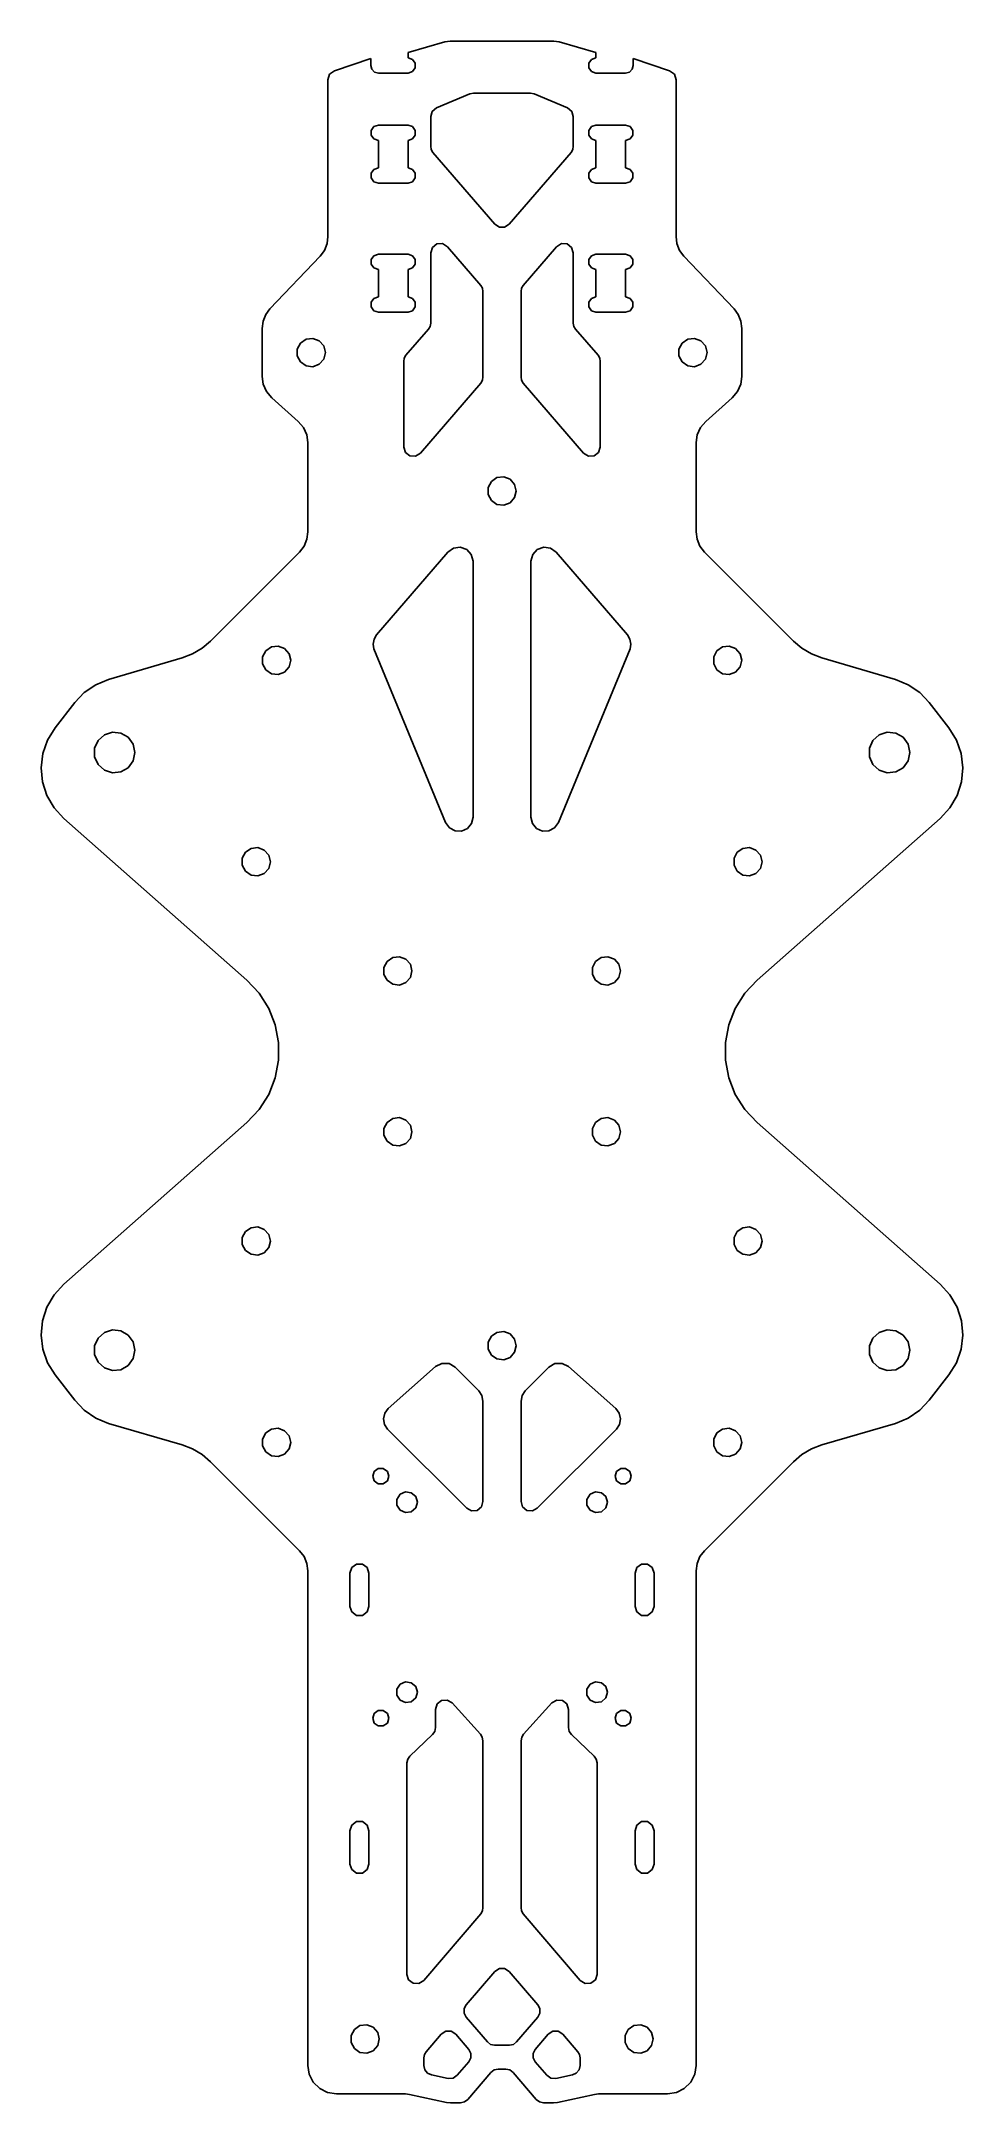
# Model space of a CAD drawing. Header units: millimetres. Extents: x 5 to 102, y 5 to 222.
import ezdxf

# ---------------------------------------------------------------- set-up
doc = ezdxf.new("R2010")
doc.units = ezdxf.units.MM
doc.layers.add('Bottom_plate_3mm', color=7, linetype='CONTINUOUS')

msp = doc.modelspace()

# ---------------------------------------------------------------- linework, layer by layer
at = {"layer": 'Bottom_plate_3mm'}
for p, q in [((43.59, 220.9), (47.47, 222)), ((47.47, 222), (48.02, 222.07)), ((48.02, 222.07), (58.92, 222.07)), ((58.92, 222.07), (59.47, 222)), ((59.47, 222), (63.35, 220.9)), ((35.84, 218.96), (39.67, 220.24)), ((39.67, 220.24), (39.67, 219.52)), ((39.78, 219.12), (39.67, 219.52)), ((43.59, 220.32), (43.59, 220.9)), ((43.59, 220.32), (44.06, 220.16)), ((44.06, 220.16), (44.35, 219.76)), ((44.35, 219.27), (44.06, 218.87)), ((44.35, 219.76), (44.35, 219.27)), ((62.59, 219.76), (62.88, 220.16)), ((62.59, 219.27), (62.59, 219.76)), ((62.88, 218.87), (62.59, 219.27)), ((62.88, 220.16), (63.35, 220.32)), ((63.35, 220.9), (63.35, 220.32)), ((67.27, 219.52), (67.16, 219.12)), ((67.27, 220.24), (71.1, 218.96)), ((67.27, 219.52), (67.27, 220.24)), ((35.15, 218.01), (35.34, 218.6)), ((35.15, 201.51), (35.15, 218.01)), ((35.34, 218.6), (35.84, 218.96)), ((40.07, 218.82), (39.78, 219.12)), ((40.47, 218.72), (40.07, 218.82)), ((40.47, 218.72), (43.59, 218.72)), ((44.06, 218.87), (43.59, 218.72)), ((63.35, 218.72), (62.88, 218.87)), ((63.35, 218.72), (66.47, 218.72)), ((66.87, 218.82), (66.47, 218.72)), ((67.16, 219.12), (66.87, 218.82)), ((71.1, 218.96), (71.6, 218.6)), ((71.6, 218.6), (71.79, 218.01)), ((71.79, 218.01), (71.79, 201.51)), ((46.14, 214.69), (46.58, 215.06)), ((50.09, 216.54), (46.58, 215.06)), ((50.09, 216.54), (50.48, 216.61)), ((56.46, 216.61), (50.48, 216.61)), ((56.46, 216.61), (56.85, 216.54)), ((60.36, 215.06), (56.85, 216.54)), ((60.36, 215.06), (60.8, 214.69)), ((39.71, 212.68), (40, 213.08)), ((40, 213.08), (40.47, 213.23)), ((43.59, 213.23), (40.47, 213.23)), ((43.59, 213.23), (44.06, 213.08)), ((44.06, 213.08), (44.35, 212.68)), ((45.97, 214.14), (46.14, 214.69)), ((45.97, 214.14), (45.97, 211.02)), ((60.8, 214.69), (60.97, 214.14)), ((60.97, 211.02), (60.97, 214.14)), ((62.59, 212.68), (62.88, 213.08)), ((62.88, 213.08), (63.35, 213.23)), ((66.47, 213.23), (63.35, 213.23)), ((66.47, 213.23), (66.94, 213.08)), ((66.94, 213.08), (67.23, 212.68)), ((39.71, 212.18), (39.71, 212.68)), ((40, 211.78), (39.71, 212.18)), ((40.47, 211.63), (40, 211.78)), ((40.47, 211.63), (40.47, 208.73)), ((44.06, 211.78), (43.59, 211.63)), ((43.59, 208.73), (43.59, 211.63)), ((44.35, 212.18), (44.06, 211.78)), ((44.35, 212.68), (44.35, 212.18)), ((46.03, 210.68), (45.97, 211.02)), ((46.21, 210.37), (46.03, 210.68)), ((60.91, 210.68), (60.73, 210.37)), ((60.97, 211.02), (60.91, 210.68)), ((62.59, 212.18), (62.59, 212.68)), ((62.88, 211.78), (62.59, 212.18)), ((63.35, 211.63), (62.88, 211.78)), ((63.35, 211.63), (63.35, 208.73)), ((66.94, 211.78), (66.47, 211.63)), ((66.47, 208.73), (66.47, 211.63)), ((67.23, 212.18), (66.94, 211.78)), ((67.23, 212.68), (67.23, 212.18)), ((39.71, 208.18), (40, 208.58)), ((40, 208.58), (40.47, 208.73)), ((43.59, 208.73), (44.06, 208.58)), ((44.06, 208.58), (44.35, 208.18)), ((46.21, 210.37), (52.71, 202.8)), ((54.23, 202.8), (60.73, 210.37)), ((62.59, 208.18), (62.88, 208.58)), ((62.88, 208.58), (63.35, 208.73)), ((66.47, 208.73), (66.94, 208.58)), ((66.94, 208.58), (67.23, 208.18)), ((39.71, 207.68), (39.71, 208.18)), ((40, 207.28), (39.71, 207.68)), ((40.47, 207.13), (40, 207.28)), ((40.47, 207.13), (43.59, 207.13)), ((44.06, 207.28), (43.59, 207.13)), ((44.35, 207.68), (44.06, 207.28)), ((44.35, 208.18), (44.35, 207.68)), ((62.59, 207.68), (62.59, 208.18)), ((62.88, 207.28), (62.59, 207.68)), ((63.35, 207.13), (62.88, 207.28)), ((63.35, 207.13), (66.47, 207.13)), ((66.94, 207.28), (66.47, 207.13)), ((67.23, 207.68), (66.94, 207.28)), ((67.23, 208.18), (67.23, 207.68)), ((53.19, 202.49), (52.71, 202.8)), ((53.75, 202.49), (53.19, 202.49)), ((54.23, 202.8), (53.75, 202.49)), ((34.78, 200.05), (34.33, 199.44)), ((35.06, 200.76), (34.78, 200.05)), ((35.15, 201.51), (35.06, 200.76)), ((45.97, 199.79), (46.15, 200.36)), ((45.97, 199.79), (45.97, 192.39)), ((46.15, 200.36), (46.62, 200.73)), ((46.62, 200.73), (47.22, 200.76)), ((47.22, 200.76), (47.73, 200.44)), ((51.23, 196.36), (47.73, 200.44)), ((59.21, 200.44), (55.71, 196.36)), ((59.21, 200.44), (59.72, 200.76)), ((59.72, 200.76), (60.32, 200.73)), ((60.32, 200.73), (60.79, 200.36)), ((60.79, 200.36), (60.97, 199.79)), ((60.97, 192.39), (60.97, 199.79)), ((71.88, 200.76), (71.79, 201.51)), ((72.16, 200.05), (71.88, 200.76)), ((72.61, 199.44), (72.16, 200.05)), ((29.06, 193.91), (34.33, 199.44)), ((39.71, 199.09), (40, 199.49)), ((39.71, 198.6), (39.71, 199.09)), ((40, 198.2), (39.71, 198.6)), ((40, 199.49), (40.47, 199.65)), ((40.47, 198.05), (40, 198.2)), ((43.59, 199.65), (40.47, 199.65)), ((40.47, 198.05), (40.47, 195.15)), ((43.59, 199.65), (44.06, 199.49)), ((44.06, 198.2), (43.59, 198.05)), ((43.59, 195.15), (43.59, 198.05)), ((44.06, 199.49), (44.35, 199.09)), ((44.35, 198.6), (44.06, 198.2)), ((44.35, 199.09), (44.35, 198.6)), ((62.59, 199.09), (62.88, 199.49)), ((62.59, 198.6), (62.59, 199.09)), ((62.88, 198.2), (62.59, 198.6)), ((62.88, 199.49), (63.35, 199.65)), ((63.35, 198.05), (62.88, 198.2)), ((66.47, 199.65), (63.35, 199.65)), ((63.35, 198.05), (63.35, 195.15)), ((66.47, 199.65), (66.94, 199.49)), ((66.94, 198.2), (66.47, 198.05)), ((66.47, 195.15), (66.47, 198.05)), ((66.94, 199.49), (67.23, 199.09)), ((67.23, 198.6), (66.94, 198.2)), ((67.23, 199.09), (67.23, 198.6)), ((72.61, 199.44), (77.88, 193.91)), ((51.23, 196.36), (51.41, 196.06)), ((51.41, 196.06), (51.47, 195.71)), ((51.47, 186.72), (51.47, 195.71)), ((55.47, 195.71), (55.53, 196.06)), ((55.47, 195.71), (55.47, 186.72)), ((55.53, 196.06), (55.71, 196.36)), ((28.33, 192.59), (28.61, 193.29)), ((28.61, 193.29), (29.06, 193.91)), ((39.71, 194.59), (40, 194.99)), ((39.71, 194.1), (39.71, 194.59)), ((40, 193.7), (39.71, 194.1)), ((40, 194.99), (40.47, 195.15)), ((40.47, 193.55), (40, 193.7)), ((40.47, 193.55), (43.59, 193.55)), ((43.59, 195.15), (44.06, 194.99)), ((44.06, 193.7), (43.59, 193.55)), ((44.06, 194.99), (44.35, 194.59)), ((44.35, 194.1), (44.06, 193.7)), ((44.35, 194.59), (44.35, 194.1)), ((62.59, 194.59), (62.88, 194.99)), ((62.59, 194.1), (62.59, 194.59)), ((62.88, 193.7), (62.59, 194.1)), ((62.88, 194.99), (63.35, 195.15)), ((63.35, 193.55), (62.88, 193.7)), ((63.35, 193.55), (66.47, 193.55)), ((66.47, 195.15), (66.94, 194.99)), ((66.94, 193.7), (66.47, 193.55)), ((66.94, 194.99), (67.23, 194.59)), ((67.23, 194.1), (66.94, 193.7)), ((67.23, 194.59), (67.23, 194.1)), ((77.88, 193.91), (78.33, 193.29)), ((78.33, 193.29), (78.61, 192.59)), ((28.23, 191.84), (28.33, 192.59)), ((28.23, 186.78), (28.23, 191.84)), ((45.73, 191.74), (43.37, 189)), ((45.91, 192.04), (45.73, 191.74)), ((45.97, 192.39), (45.91, 192.04)), ((61.03, 192.04), (60.97, 192.39)), ((61.21, 191.74), (61.03, 192.04)), ((63.57, 189), (61.21, 191.74)), ((78.61, 192.59), (78.71, 191.84)), ((78.71, 191.84), (78.71, 186.78)), ((31.93, 189.65), (32.27, 190.28)), ((31.93, 188.93), (31.93, 189.65)), ((32.27, 188.3), (31.93, 188.93)), ((32.27, 190.28), (32.86, 190.69)), ((32.86, 190.69), (33.57, 190.78)), ((33.57, 190.78), (34.24, 190.52)), ((34.24, 190.52), (34.72, 189.99)), ((34.72, 189.99), (34.89, 189.29)), ((34.89, 189.29), (34.72, 188.59)), ((43.19, 188.69), (43.37, 189)), ((63.57, 189), (63.75, 188.69)), ((72.09, 189.65), (72.43, 190.28)), ((72.09, 188.93), (72.09, 189.65)), ((72.43, 188.3), (72.09, 188.93)), ((72.43, 190.28), (73.02, 190.69)), ((73.02, 190.69), (73.73, 190.78)), ((73.73, 190.78), (74.4, 190.52)), ((74.4, 190.52), (74.88, 189.99)), ((74.88, 189.99), (75.05, 189.29)), ((75.05, 189.29), (74.88, 188.59)), ((28.35, 185.95), (28.23, 186.78)), ((32.86, 187.89), (32.27, 188.3)), ((33.57, 187.8), (32.86, 187.89)), ((34.24, 188.06), (33.57, 187.8)), ((34.72, 188.59), (34.24, 188.06)), ((43.13, 188.34), (43.19, 188.69)), ((43.13, 188.34), (43.13, 179.34)), ((51.47, 186.72), (51.41, 186.37)), ((55.53, 186.37), (55.47, 186.72)), ((63.75, 188.69), (63.81, 188.34)), ((63.81, 179.34), (63.81, 188.34)), ((73.02, 187.89), (72.43, 188.3)), ((73.73, 187.8), (73.02, 187.89)), ((74.4, 188.06), (73.73, 187.8)), ((74.88, 188.59), (74.4, 188.06)), ((78.71, 186.78), (78.59, 185.95)), ((28.7, 185.18), (28.35, 185.95)), ((29.24, 184.54), (28.7, 185.18)), ((32.04, 182.05), (29.24, 184.54)), ((44.89, 178.69), (51.23, 186.07)), ((51.41, 186.37), (51.23, 186.07)), ((55.71, 186.07), (55.53, 186.37)), ((55.71, 186.07), (62.05, 178.69)), ((77.7, 184.54), (74.9, 182.05)), ((78.25, 185.18), (77.7, 184.54)), ((78.59, 185.95), (78.25, 185.18)), ((32.04, 182.05), (32.59, 181.41)), ((32.59, 181.41), (32.93, 180.64)), ((32.93, 180.64), (33.05, 179.81)), ((73.89, 179.81), (74.01, 180.64)), ((74.01, 180.64), (74.35, 181.41)), ((74.35, 181.41), (74.9, 182.05)), ((33.05, 170.41), (33.05, 179.81)), ((43.31, 178.77), (43.13, 179.34)), ((43.78, 178.4), (43.31, 178.77)), ((44.38, 178.37), (43.78, 178.4)), ((44.89, 178.69), (44.38, 178.37)), ((62.56, 178.37), (62.05, 178.69)), ((63.16, 178.4), (62.56, 178.37)), ((63.63, 178.77), (63.16, 178.4)), ((63.81, 179.34), (63.63, 178.77)), ((73.89, 179.81), (73.89, 170.41)), ((52.35, 175.71), (52.94, 176.12)), ((52.94, 176.12), (53.65, 176.2)), ((53.65, 176.2), (54.32, 175.95)), ((54.32, 175.95), (54.8, 175.41)), ((52.01, 175.07), (52.35, 175.71)), ((52.01, 174.35), (52.01, 175.07)), ((52.35, 173.72), (52.01, 174.35)), ((52.94, 173.31), (52.35, 173.72)), ((54.8, 174.02), (54.32, 173.48)), ((54.8, 175.41), (54.97, 174.71)), ((54.97, 174.71), (54.8, 174.02)), ((53.65, 173.22), (52.94, 173.31)), ((54.32, 173.48), (53.65, 173.22)), ((32.95, 169.64), (32.65, 168.91)), ((33.05, 170.41), (32.95, 169.64)), ((73.99, 169.64), (73.89, 170.41)), ((74.29, 168.91), (73.99, 169.64)), ((22.8, 158.91), (32.17, 168.29)), ((32.65, 168.91), (32.17, 168.29)), ((47.78, 168.29), (40.28, 159.56)), ((47.78, 168.29), (48.37, 168.71)), ((48.37, 168.71), (49.08, 168.81)), ((49.08, 168.81), (49.76, 168.55)), ((49.76, 168.55), (50.24, 168.02)), ((50.24, 168.02), (50.42, 167.32)), ((50.42, 140.38), (50.42, 167.32)), ((56.52, 167.32), (56.7, 168.02)), ((56.52, 167.32), (56.52, 140.38)), ((56.7, 168.02), (57.18, 168.55)), ((57.18, 168.55), (57.86, 168.81)), ((57.86, 168.81), (58.57, 168.71)), ((58.57, 168.71), (59.16, 168.29)), ((66.66, 159.56), (59.16, 168.29)), ((74.77, 168.29), (74.29, 168.91)), ((74.77, 168.29), (84.14, 158.91)), ((22.8, 158.91), (21.91, 158.16)), ((39.92, 158.6), (40.01, 159.11)), ((40, 158.09), (39.92, 158.6)), ((40.01, 159.11), (40.28, 159.56)), ((66.66, 159.56), (66.93, 159.11)), ((66.93, 159.11), (67.02, 158.6)), ((67.02, 158.6), (66.94, 158.09)), ((85.03, 158.16), (84.14, 158.91)), ((12.09, 154.88), (19.82, 157.15)), ((20.9, 157.57), (19.82, 157.15)), ((21.91, 158.16), (20.9, 157.57)), ((28.29, 157.24), (28.62, 157.88)), ((28.29, 156.53), (28.29, 157.24)), ((28.62, 155.89), (28.29, 156.53)), ((28.62, 157.88), (29.21, 158.29)), ((29.21, 158.29), (29.92, 158.37)), ((29.92, 158.37), (30.6, 158.12)), ((30.6, 158.12), (31.07, 157.58)), ((31.07, 157.58), (31.24, 156.89)), ((31.24, 156.89), (31.07, 156.19)), ((40, 158.09), (47.53, 139.8)), ((59.41, 139.8), (66.94, 158.09)), ((75.74, 157.24), (76.07, 157.88)), ((75.74, 156.53), (75.74, 157.24)), ((76.07, 155.89), (75.74, 156.53)), ((76.07, 157.88), (76.66, 158.29)), ((76.66, 158.29), (77.38, 158.37)), ((77.38, 158.37), (78.05, 158.12)), ((78.05, 158.12), (78.52, 157.58)), ((78.52, 157.58), (78.7, 156.89)), ((78.7, 156.89), (78.52, 156.19)), ((86.04, 157.57), (85.03, 158.16)), ((87.12, 157.15), (86.04, 157.57)), ((87.12, 157.15), (94.85, 154.88)), ((9.53, 153.5), (10.74, 154.32)), ((10.74, 154.32), (12.09, 154.88)), ((29.21, 155.48), (28.62, 155.89)), ((29.92, 155.4), (29.21, 155.48)), ((30.6, 155.65), (29.92, 155.4)), ((31.07, 156.19), (30.6, 155.65)), ((76.66, 155.48), (76.07, 155.89)), ((77.38, 155.4), (76.66, 155.48)), ((78.05, 155.65), (77.38, 155.4)), ((78.52, 156.19), (78.05, 155.65)), ((94.85, 154.88), (96.2, 154.32)), ((96.2, 154.32), (97.41, 153.5)), ((6.46, 149.77), (8.52, 152.44)), ((8.52, 152.44), (9.53, 153.5)), ((97.41, 153.5), (98.42, 152.44)), ((98.42, 152.44), (100.48, 149.77)), ((5.18, 147.07), (5.67, 148.49)), ((5.67, 148.49), (6.46, 149.77)), ((10.61, 147.63), (10.97, 148.44)), ((10.61, 146.73), (10.61, 147.63)), ((10.97, 148.44), (11.64, 149.04)), ((11.64, 149.04), (12.49, 149.32)), ((12.49, 149.32), (13.38, 149.22)), ((13.38, 149.22), (14.15, 148.78)), ((14.15, 148.78), (14.68, 148.05)), ((14.68, 148.05), (14.86, 147.18)), ((92.12, 147.63), (92.49, 148.44)), ((92.12, 146.73), (92.12, 147.63)), ((92.49, 148.44), (93.15, 149.04)), ((93.15, 149.04), (94, 149.32)), ((94, 149.32), (94.89, 149.22)), ((94.89, 149.22), (95.67, 148.78)), ((95.67, 148.78), (96.19, 148.05)), ((96.19, 148.05), (96.38, 147.18)), ((100.48, 149.77), (101.27, 148.49)), ((101.27, 148.49), (101.76, 147.07)), ((5, 145.58), (5.18, 147.07)), ((5.14, 144.08), (5, 145.58)), ((10.97, 145.92), (10.61, 146.73)), ((11.64, 145.32), (10.97, 145.92)), ((14.15, 145.58), (13.38, 145.14)), ((14.68, 146.31), (14.15, 145.58)), ((14.86, 147.18), (14.68, 146.31)), ((92.49, 145.92), (92.12, 146.73)), ((93.15, 145.32), (92.49, 145.92)), ((95.67, 145.58), (94.89, 145.14)), ((96.19, 146.31), (95.67, 145.58)), ((96.38, 147.18), (96.19, 146.31)), ((101.76, 147.07), (101.94, 145.58)), ((101.94, 145.58), (101.8, 144.08)), ((5.6, 142.65), (5.14, 144.08)), ((12.49, 145.04), (11.64, 145.32)), ((13.38, 145.14), (12.49, 145.04)), ((94, 145.04), (93.15, 145.32)), ((94.89, 145.14), (94, 145.04)), ((101.8, 144.08), (101.34, 142.65)), ((6.35, 141.35), (5.6, 142.65)), ((7.36, 140.24), (6.35, 141.35)), ((100.59, 141.35), (99.58, 140.24)), ((101.34, 142.65), (100.59, 141.35)), ((26.64, 123.2), (7.36, 140.24)), ((47.93, 139.25), (47.53, 139.8)), ((48.53, 138.93), (47.93, 139.25)), ((49.83, 139.18), (49.21, 138.9)), ((50.26, 139.71), (49.83, 139.18)), ((50.42, 140.38), (50.26, 139.71)), ((56.68, 139.71), (56.52, 140.38)), ((57.11, 139.18), (56.68, 139.71)), ((57.73, 138.9), (57.11, 139.18)), ((59.01, 139.25), (58.41, 138.93)), ((59.41, 139.8), (59.01, 139.25)), ((99.58, 140.24), (80.3, 123.2)), ((26.48, 136.67), (27.07, 137.08)), ((27.07, 137.08), (27.79, 137.17)), ((27.79, 137.17), (28.46, 136.91)), ((28.46, 136.91), (28.93, 136.38)), ((49.21, 138.9), (48.53, 138.93)), ((58.41, 138.93), (57.73, 138.9)), ((78.21, 136.67), (78.8, 137.08)), ((78.8, 137.08), (79.51, 137.17)), ((79.51, 137.17), (80.19, 136.91)), ((80.19, 136.91), (80.66, 136.38)), ((26.15, 136.04), (26.48, 136.67)), ((26.15, 135.32), (26.15, 136.04)), ((26.48, 134.69), (26.15, 135.32)), ((27.07, 134.28), (26.48, 134.69)), ((28.93, 134.98), (28.46, 134.45)), ((28.93, 136.38), (29.11, 135.68)), ((29.11, 135.68), (28.93, 134.98)), ((77.88, 136.04), (78.21, 136.67)), ((77.88, 135.32), (77.88, 136.04)), ((78.21, 134.69), (77.88, 135.32)), ((78.8, 134.28), (78.21, 134.69)), ((80.66, 134.98), (80.19, 134.45)), ((80.66, 136.38), (80.83, 135.68)), ((80.83, 135.68), (80.66, 134.98)), ((27.79, 134.19), (27.07, 134.28)), ((28.46, 134.45), (27.79, 134.19)), ((79.51, 134.19), (78.8, 134.28)), ((80.19, 134.45), (79.51, 134.19)), ((41.04, 124.54), (41.38, 125.17)), ((41.04, 123.82), (41.04, 124.54)), ((41.38, 123.19), (41.04, 123.82)), ((41.38, 125.17), (41.97, 125.58)), ((41.97, 125.58), (42.68, 125.67)), ((42.68, 125.67), (43.35, 125.41)), ((43.35, 125.41), (43.83, 124.88)), ((43.83, 124.88), (44, 124.18)), ((44, 124.18), (43.83, 123.48)), ((62.98, 124.54), (63.32, 125.17)), ((62.98, 123.82), (62.98, 124.54)), ((63.32, 123.19), (62.98, 123.82)), ((63.32, 125.17), (63.91, 125.58)), ((63.91, 125.58), (64.62, 125.67)), ((64.62, 125.67), (65.29, 125.41)), ((65.29, 125.41), (65.77, 124.88)), ((65.77, 124.88), (65.94, 124.18)), ((65.94, 124.18), (65.77, 123.48)), ((26.64, 123.2), (27.92, 121.83)), ((27.92, 121.83), (28.93, 120.24)), ((41.97, 122.78), (41.38, 123.19)), ((42.68, 122.69), (41.97, 122.78)), ((43.35, 122.95), (42.68, 122.69)), ((43.83, 123.48), (43.35, 122.95)), ((63.91, 122.78), (63.32, 123.19)), ((64.62, 122.69), (63.91, 122.78)), ((65.29, 122.95), (64.62, 122.69)), ((65.77, 123.48), (65.29, 122.95)), ((78.01, 120.24), (79.02, 121.83)), ((79.02, 121.83), (80.3, 123.2)), ((28.93, 120.24), (29.62, 118.49)), ((77.32, 118.49), (78.01, 120.24)), ((29.62, 118.49), (29.97, 116.65)), ((76.97, 116.65), (77.32, 118.49)), ((29.97, 116.65), (29.97, 114.77)), ((76.97, 114.77), (76.97, 116.65)), ((29.62, 112.92), (28.93, 111.18)), ((29.97, 114.77), (29.62, 112.92)), ((77.32, 112.92), (76.97, 114.77)), ((78.01, 111.18), (77.32, 112.92)), ((28.93, 111.18), (27.92, 109.59)), ((79.02, 109.59), (78.01, 111.18)), ((27.92, 109.59), (26.64, 108.22)), ((41.38, 108.23), (41.97, 108.64)), ((41.97, 108.64), (42.68, 108.73)), ((42.68, 108.73), (43.35, 108.47)), ((63.32, 108.23), (63.91, 108.64)), ((63.91, 108.64), (64.62, 108.73)), ((64.62, 108.73), (65.29, 108.47)), ((80.3, 108.22), (79.02, 109.59)), ((7.36, 91.18), (26.64, 108.22)), ((41.04, 107.6), (41.38, 108.23)), ((41.04, 106.88), (41.04, 107.6)), ((41.38, 106.24), (41.04, 106.88)), ((43.35, 108.47), (43.83, 107.94)), ((43.83, 106.54), (43.35, 106)), ((43.83, 107.94), (44, 107.24)), ((44, 107.24), (43.83, 106.54)), ((62.98, 107.6), (63.32, 108.23)), ((62.98, 106.88), (62.98, 107.6)), ((63.32, 106.24), (62.98, 106.88)), ((65.29, 108.47), (65.77, 107.94)), ((65.77, 106.54), (65.29, 106)), ((65.77, 107.94), (65.94, 107.24)), ((65.94, 107.24), (65.77, 106.54)), ((80.3, 108.22), (99.58, 91.18)), ((41.97, 105.84), (41.38, 106.24)), ((42.68, 105.75), (41.97, 105.84)), ((43.35, 106), (42.68, 105.75)), ((63.91, 105.84), (63.32, 106.24)), ((64.62, 105.75), (63.91, 105.84)), ((65.29, 106), (64.62, 105.75)), ((26.15, 96.1), (26.48, 96.73)), ((26.15, 95.38), (26.15, 96.1)), ((26.48, 96.73), (27.07, 97.14)), ((27.07, 97.14), (27.79, 97.23)), ((27.79, 97.23), (28.46, 96.97)), ((28.46, 96.97), (28.93, 96.44)), ((28.93, 96.44), (29.11, 95.74)), ((29.11, 95.74), (28.93, 95.04)), ((77.88, 96.1), (78.21, 96.73)), ((77.88, 95.38), (77.88, 96.1)), ((78.21, 96.73), (78.8, 97.14)), ((78.8, 97.14), (79.51, 97.23)), ((79.51, 97.23), (80.19, 96.97)), ((80.19, 96.97), (80.66, 96.44)), ((80.66, 96.44), (80.83, 95.74)), ((80.83, 95.74), (80.66, 95.04)), ((26.48, 94.74), (26.15, 95.38)), ((27.07, 94.34), (26.48, 94.74)), ((27.79, 94.25), (27.07, 94.34)), ((28.46, 94.5), (27.79, 94.25)), ((28.93, 95.04), (28.46, 94.5)), ((78.21, 94.74), (77.88, 95.38)), ((78.8, 94.34), (78.21, 94.74)), ((79.51, 94.25), (78.8, 94.34)), ((80.19, 94.5), (79.51, 94.25)), ((80.66, 95.04), (80.19, 94.5)), ((6.35, 90.07), (7.36, 91.18)), ((99.58, 91.18), (100.59, 90.07)), ((5.6, 88.77), (6.35, 90.07)), ((100.59, 90.07), (101.34, 88.77)), ((5, 85.84), (5.14, 87.34)), ((5.14, 87.34), (5.6, 88.77)), ((101.34, 88.77), (101.8, 87.34)), ((101.8, 87.34), (101.94, 85.84)), ((5.18, 84.35), (5, 85.84)), ((10.61, 84.69), (10.97, 85.5)), ((10.61, 83.79), (10.61, 84.69)), ((10.97, 85.5), (11.64, 86.1)), ((11.64, 86.1), (12.49, 86.38)), ((12.49, 86.38), (13.38, 86.28)), ((13.38, 86.28), (14.15, 85.84)), ((14.15, 85.84), (14.68, 85.11)), ((14.68, 85.11), (14.86, 84.24)), ((52.01, 85.08), (52.35, 85.71)), ((52.01, 84.36), (52.01, 85.08)), ((52.35, 85.71), (52.94, 86.12)), ((52.94, 86.12), (53.65, 86.21)), ((53.65, 86.21), (54.32, 85.95)), ((54.32, 85.95), (54.8, 85.41)), ((54.8, 85.41), (54.97, 84.72)), ((54.97, 84.72), (54.8, 84.02)), ((92.12, 84.69), (92.49, 85.5)), ((92.12, 83.79), (92.12, 84.69)), ((92.49, 85.5), (93.15, 86.1)), ((93.15, 86.1), (94, 86.38)), ((94, 86.38), (94.89, 86.28)), ((94.89, 86.28), (95.67, 85.84)), ((95.67, 85.84), (96.19, 85.11)), ((96.19, 85.11), (96.38, 84.24)), ((101.94, 85.84), (101.76, 84.35)), ((5.67, 82.93), (5.18, 84.35)), ((6.46, 81.65), (5.67, 82.93)), ((10.97, 82.98), (10.61, 83.79)), ((11.64, 82.38), (10.97, 82.98)), ((14.15, 82.64), (13.38, 82.19)), ((14.68, 83.36), (14.15, 82.64)), ((14.86, 84.24), (14.68, 83.36)), ((46.49, 82.51), (41.51, 78.11)), ((46.49, 82.51), (47.15, 82.85)), ((47.15, 82.85), (47.9, 82.83)), ((47.9, 82.83), (48.54, 82.45)), ((52.35, 83.72), (52.01, 84.36)), ((52.94, 83.32), (52.35, 83.72)), ((53.65, 83.23), (52.94, 83.32)), ((54.32, 83.48), (53.65, 83.23)), ((54.8, 84.02), (54.32, 83.48)), ((58.4, 82.45), (59.04, 82.83)), ((59.04, 82.83), (59.79, 82.85)), ((59.79, 82.85), (60.45, 82.51)), ((65.43, 78.11), (60.45, 82.51)), ((92.49, 82.98), (92.12, 83.79)), ((93.15, 82.38), (92.49, 82.98)), ((95.67, 82.64), (94.89, 82.19)), ((96.19, 83.36), (95.67, 82.64)), ((96.38, 84.24), (96.19, 83.36)), ((101.27, 82.93), (100.48, 81.65)), ((101.76, 84.35), (101.27, 82.93)), ((8.52, 78.98), (6.46, 81.65)), ((12.49, 82.1), (11.64, 82.38)), ((13.38, 82.19), (12.49, 82.1)), ((51.03, 79.96), (48.54, 82.45)), ((58.4, 82.45), (55.91, 79.96)), ((94, 82.1), (93.15, 82.38)), ((94.89, 82.19), (94, 82.1)), ((100.48, 81.65), (98.42, 78.98)), ((9.53, 77.92), (8.52, 78.98)), ((51.03, 79.96), (51.36, 79.47)), ((51.36, 79.47), (51.47, 78.89)), ((51.47, 68.31), (51.47, 78.89)), ((55.47, 78.89), (55.58, 79.47)), ((55.47, 78.89), (55.47, 68.31)), ((55.58, 79.47), (55.91, 79.96)), ((98.42, 78.98), (97.41, 77.92)), ((10.74, 77.1), (9.53, 77.92)), ((12.09, 76.54), (10.74, 77.1)), ((19.82, 74.27), (12.09, 76.54)), ((29.21, 75.94), (29.92, 76.02)), ((29.92, 76.02), (30.6, 75.77)), ((41, 77.03), (41.14, 77.62)), ((41.11, 76.43), (41, 77.03)), ((41.44, 75.92), (41.11, 76.43)), ((41.14, 77.62), (41.51, 78.11)), ((65.43, 78.11), (65.8, 77.62)), ((65.83, 76.43), (65.5, 75.92)), ((65.8, 77.62), (65.94, 77.03)), ((65.94, 77.03), (65.83, 76.43)), ((76.66, 75.94), (77.38, 76.02)), ((77.38, 76.02), (78.05, 75.77)), ((94.85, 76.54), (87.12, 74.27)), ((96.2, 77.1), (94.85, 76.54)), ((97.41, 77.92), (96.2, 77.1)), ((19.82, 74.27), (20.9, 73.85)), ((20.9, 73.85), (21.91, 73.26)), ((28.29, 74.89), (28.62, 75.53)), ((28.29, 74.17), (28.29, 74.89)), ((28.62, 73.54), (28.29, 74.17)), ((28.62, 75.53), (29.21, 75.94)), ((30.6, 75.77), (31.07, 75.23)), ((31.07, 73.84), (30.6, 73.3)), ((31.07, 75.23), (31.24, 74.53)), ((31.24, 74.53), (31.07, 73.84)), ((41.44, 75.92), (49.76, 67.6)), ((57.18, 67.6), (65.5, 75.92)), ((75.74, 74.89), (76.07, 75.53)), ((75.74, 74.17), (75.74, 74.89)), ((76.07, 73.54), (75.74, 74.17)), ((76.07, 75.53), (76.66, 75.94)), ((78.05, 75.77), (78.52, 75.23)), ((78.52, 73.84), (78.05, 73.3)), ((78.52, 75.23), (78.7, 74.53)), ((78.7, 74.53), (78.52, 73.84)), ((85.03, 73.26), (86.04, 73.85)), ((86.04, 73.85), (87.12, 74.27)), ((21.91, 73.26), (22.8, 72.5)), ((32.17, 63.13), (22.8, 72.5)), ((29.21, 73.13), (28.62, 73.54)), ((29.92, 73.04), (29.21, 73.13)), ((30.6, 73.3), (29.92, 73.04)), ((40.03, 71.48), (40.46, 71.79)), ((40.46, 71.79), (40.98, 71.79)), ((40.98, 71.79), (41.41, 71.48)), ((65.53, 71.48), (65.96, 71.79)), ((65.96, 71.79), (66.48, 71.79)), ((66.48, 71.79), (66.91, 71.48)), ((84.14, 72.5), (74.77, 63.13)), ((76.66, 73.13), (76.07, 73.54)), ((77.38, 73.04), (76.66, 73.13)), ((78.05, 73.3), (77.38, 73.04)), ((84.14, 72.5), (85.03, 73.26)), ((39.87, 70.98), (40.03, 71.48)), ((40.03, 70.48), (39.87, 70.98)), ((40.46, 70.18), (40.03, 70.48)), ((40.98, 70.18), (40.46, 70.18)), ((41.41, 70.48), (40.98, 70.18)), ((41.41, 71.48), (41.57, 70.98)), ((41.57, 70.98), (41.41, 70.48)), ((65.37, 70.98), (65.53, 71.48)), ((65.53, 70.48), (65.37, 70.98)), ((65.96, 70.18), (65.53, 70.48)), ((66.48, 70.18), (65.96, 70.18)), ((66.91, 70.48), (66.48, 70.18)), ((66.91, 71.48), (67.07, 70.98)), ((67.07, 70.98), (66.91, 70.48)), ((42.41, 68.54), (42.75, 69.07)), ((42.41, 67.92), (42.41, 68.54)), ((42.75, 67.4), (42.41, 67.92)), ((42.75, 69.07), (43.31, 69.32)), ((43.31, 67.15), (42.75, 67.4)), ((43.31, 69.32), (43.93, 69.23)), ((43.93, 69.23), (44.4, 68.83)), ((44.4, 67.64), (43.93, 67.23)), ((44.4, 68.83), (44.57, 68.23)), ((44.57, 68.23), (44.4, 67.64)), ((50.27, 67.32), (49.76, 67.6)), ((50.85, 67.38), (50.27, 67.32)), ((51.3, 67.75), (50.85, 67.38)), ((51.47, 68.31), (51.3, 67.75)), ((55.64, 67.75), (55.47, 68.31)), ((56.09, 67.38), (55.64, 67.75)), ((56.67, 67.32), (56.09, 67.38)), ((57.18, 67.6), (56.67, 67.32)), ((62.41, 68.54), (62.75, 69.07)), ((62.41, 67.92), (62.41, 68.54)), ((62.75, 67.4), (62.41, 67.92)), ((62.75, 69.07), (63.31, 69.32)), ((63.31, 67.15), (62.75, 67.4)), ((63.31, 69.32), (63.93, 69.23)), ((63.93, 69.23), (64.4, 68.83)), ((64.4, 67.64), (63.93, 67.23)), ((64.4, 68.83), (64.57, 68.23)), ((64.57, 68.23), (64.4, 67.64)), ((43.93, 67.23), (43.31, 67.15)), ((63.93, 67.23), (63.31, 67.15)), ((32.17, 63.13), (32.65, 62.51)), ((74.29, 62.51), (74.77, 63.13)), ((32.65, 62.51), (32.95, 61.78)), ((32.95, 61.78), (33.05, 61.01)), ((33.05, 8.93), (33.05, 61.01)), ((37.47, 60.78), (37.66, 61.37)), ((37.47, 60.78), (37.47, 57.27)), ((37.66, 61.37), (38.16, 61.73)), ((38.16, 61.73), (38.78, 61.73)), ((38.78, 61.73), (39.28, 61.37)), ((39.28, 61.37), (39.47, 60.78)), ((39.47, 57.27), (39.47, 60.78)), ((67.47, 60.78), (67.66, 61.37)), ((67.47, 60.78), (67.47, 57.27)), ((67.66, 61.37), (68.16, 61.73)), ((68.16, 61.73), (68.78, 61.73)), ((68.78, 61.73), (69.28, 61.37)), ((69.28, 61.37), (69.47, 60.78)), ((69.47, 57.27), (69.47, 60.78)), ((73.89, 61.01), (73.99, 61.78)), ((73.89, 61.01), (73.89, 8.93)), ((73.99, 61.78), (74.29, 62.51)), ((37.66, 56.68), (37.47, 57.27)), ((38.16, 56.32), (37.66, 56.68)), ((39.28, 56.68), (38.78, 56.32)), ((39.47, 57.27), (39.28, 56.68)), ((67.66, 56.68), (67.47, 57.27)), ((68.16, 56.32), (67.66, 56.68)), ((69.28, 56.68), (68.78, 56.32)), ((69.47, 57.27), (69.28, 56.68)), ((38.78, 56.32), (38.16, 56.32)), ((68.78, 56.32), (68.16, 56.32)), ((42.41, 48.54), (42.75, 49.07)), ((42.41, 47.92), (42.41, 48.54)), ((42.75, 47.4), (42.41, 47.92)), ((42.75, 49.07), (43.31, 49.32)), ((43.31, 49.32), (43.93, 49.23)), ((43.93, 49.23), (44.4, 48.83)), ((44.4, 48.83), (44.57, 48.23)), ((44.57, 48.23), (44.4, 47.64)), ((62.41, 48.54), (62.75, 49.07)), ((62.41, 47.92), (62.41, 48.54)), ((62.75, 47.4), (62.41, 47.92)), ((62.75, 49.07), (63.31, 49.32)), ((63.31, 49.32), (63.93, 49.23)), ((63.93, 49.23), (64.4, 48.83)), ((64.4, 48.83), (64.57, 48.23)), ((64.57, 48.23), (64.4, 47.64)), ((39.87, 45.48), (40.03, 45.98)), ((40.03, 45.98), (40.46, 46.29)), ((40.46, 46.29), (40.98, 46.29)), ((40.98, 46.29), (41.41, 45.98)), ((41.41, 45.98), (41.57, 45.48)), ((43.31, 47.15), (42.75, 47.4)), ((43.93, 47.23), (43.31, 47.15)), ((44.4, 47.64), (43.93, 47.23)), ((46.47, 46.42), (46.65, 46.99)), ((46.47, 46.42), (46.47, 44.5)), ((46.65, 46.99), (47.11, 47.36)), ((47.11, 47.36), (47.7, 47.4)), ((47.7, 47.4), (48.21, 47.1)), ((51.21, 43.8), (48.21, 47.1)), ((58.73, 47.1), (55.73, 43.8)), ((58.73, 47.1), (59.24, 47.4)), ((59.24, 47.4), (59.83, 47.36)), ((59.83, 47.36), (60.29, 46.99)), ((60.29, 46.99), (60.47, 46.42)), ((60.47, 44.5), (60.47, 46.42)), ((63.31, 47.15), (62.75, 47.4)), ((63.93, 47.23), (63.31, 47.15)), ((64.4, 47.64), (63.93, 47.23)), ((65.37, 45.48), (65.53, 45.98)), ((65.53, 45.98), (65.96, 46.29)), ((65.96, 46.29), (66.48, 46.29)), ((66.48, 46.29), (66.91, 45.98)), ((66.91, 45.98), (67.07, 45.48)), ((40.03, 44.98), (39.87, 45.48)), ((40.46, 44.68), (40.03, 44.98)), ((40.98, 44.68), (40.46, 44.68)), ((41.41, 44.98), (40.98, 44.68)), ((41.57, 45.48), (41.41, 44.98)), ((46.16, 43.78), (43.78, 41.5)), ((46.39, 44.11), (46.16, 43.78)), ((46.47, 44.5), (46.39, 44.11)), ((51.21, 43.8), (51.4, 43.48)), ((51.4, 43.48), (51.47, 43.12)), ((55.47, 43.12), (55.54, 43.48)), ((55.54, 43.48), (55.73, 43.8)), ((60.55, 44.11), (60.47, 44.5)), ((60.78, 43.78), (60.55, 44.11)), ((63.16, 41.5), (60.78, 43.78)), ((65.53, 44.98), (65.37, 45.48)), ((65.96, 44.68), (65.53, 44.98)), ((66.48, 44.68), (65.96, 44.68)), ((66.91, 44.98), (66.48, 44.68)), ((67.07, 45.48), (66.91, 44.98)), ((43.55, 41.17), (43.78, 41.5)), ((51.47, 25.56), (51.47, 43.12)), ((55.47, 43.12), (55.47, 25.56)), ((63.16, 41.5), (63.39, 41.17)), ((43.47, 40.78), (43.55, 41.17)), ((43.47, 40.78), (43.47, 18.52)), ((63.39, 41.17), (63.47, 40.78)), ((63.47, 18.52), (63.47, 40.78)), ((37.47, 33.65), (37.66, 34.24)), ((37.47, 33.65), (37.47, 30.14)), ((37.66, 34.24), (38.16, 34.6)), ((38.16, 34.6), (38.78, 34.6)), ((38.78, 34.6), (39.28, 34.24)), ((39.28, 34.24), (39.47, 33.65)), ((39.47, 30.14), (39.47, 33.65)), ((67.47, 33.65), (67.66, 34.24)), ((67.47, 33.65), (67.47, 30.14)), ((67.66, 34.24), (68.16, 34.6)), ((68.16, 34.6), (68.78, 34.6)), ((68.78, 34.6), (69.28, 34.24)), ((69.28, 34.24), (69.47, 33.65)), ((69.47, 30.14), (69.47, 33.65)), ((37.66, 29.55), (37.47, 30.14)), ((38.16, 29.19), (37.66, 29.55)), ((38.78, 29.19), (38.16, 29.19)), ((39.28, 29.55), (38.78, 29.19)), ((39.47, 30.14), (39.28, 29.55)), ((67.66, 29.55), (67.47, 30.14)), ((68.16, 29.19), (67.66, 29.55)), ((68.78, 29.19), (68.16, 29.19)), ((69.28, 29.55), (68.78, 29.19)), ((69.47, 30.14), (69.28, 29.55)), ((45.23, 17.87), (51.23, 24.91)), ((51.41, 25.22), (51.23, 24.91)), ((51.47, 25.56), (51.41, 25.22)), ((55.53, 25.22), (55.47, 25.56)), ((55.71, 24.91), (55.53, 25.22)), ((55.71, 24.91), (61.71, 17.87)), ((43.65, 17.95), (43.47, 18.52)), ((44.12, 17.58), (43.65, 17.95)), ((44.72, 17.56), (44.12, 17.58)), ((45.23, 17.87), (44.72, 17.56)), ((52.71, 18.83), (49.71, 15.32)), ((52.71, 18.83), (53.19, 19.14)), ((53.19, 19.14), (53.75, 19.14)), ((53.75, 19.14), (54.23, 18.83)), ((57.23, 15.32), (54.23, 18.83)), ((62.22, 17.56), (61.71, 17.87)), ((62.82, 17.58), (62.22, 17.56)), ((63.29, 17.95), (62.82, 17.58)), ((63.47, 18.52), (63.29, 17.95)), ((49.5, 14.91), (49.71, 15.32)), ((57.23, 15.32), (57.44, 14.91)), ((37.94, 12.71), (38.53, 13.12)), ((38.53, 13.12), (39.24, 13.21)), ((39.24, 13.21), (39.91, 12.95)), ((49.5, 14.44), (49.5, 14.91)), ((49.71, 14.03), (49.5, 14.44)), ((49.71, 14.03), (51.93, 11.4)), ((55.01, 11.4), (57.23, 14.03)), ((57.44, 14.44), (57.23, 14.03)), ((57.44, 14.91), (57.44, 14.44)), ((66.76, 12.71), (67.35, 13.12)), ((67.35, 13.12), (68.06, 13.21)), ((68.06, 13.21), (68.73, 12.95)), ((37.6, 12.08), (37.94, 12.71)), ((37.6, 11.36), (37.6, 12.08)), ((37.94, 10.72), (37.6, 11.36)), ((39.91, 12.95), (40.39, 12.41)), ((40.39, 11.02), (39.91, 10.48)), ((40.39, 12.41), (40.56, 11.72)), ((40.56, 11.72), (40.39, 11.02)), ((47.08, 12.23), (45.5, 10.38)), ((47.08, 12.23), (47.56, 12.55)), ((47.56, 12.55), (48.13, 12.54)), ((48.13, 12.54), (48.61, 12.23)), ((49.98, 10.61), (48.61, 12.23)), ((52.27, 11.14), (51.93, 11.4)), ((52.69, 11.05), (52.27, 11.14)), ((52.69, 11.05), (54.25, 11.05)), ((54.67, 11.14), (54.25, 11.05)), ((55.01, 11.4), (54.67, 11.14)), ((58.33, 12.23), (56.96, 10.61)), ((58.33, 12.23), (58.81, 12.54)), ((58.81, 12.54), (59.38, 12.55)), ((59.38, 12.55), (59.86, 12.23)), ((61.44, 10.38), (59.86, 12.23)), ((66.42, 12.08), (66.76, 12.71)), ((66.42, 11.36), (66.42, 12.08)), ((66.76, 10.72), (66.42, 11.36)), ((68.73, 12.95), (69.21, 12.41)), ((69.21, 11.02), (68.73, 10.48)), ((69.21, 12.41), (69.38, 11.72)), ((69.38, 11.72), (69.21, 11.02)), ((33.2, 8), (33.05, 8.93)), ((38.53, 10.31), (37.94, 10.72)), ((39.24, 10.23), (38.53, 10.31)), ((39.91, 10.48), (39.24, 10.23)), ((45.26, 9.73), (45.32, 10.07)), ((45.26, 9.73), (45.26, 8.92)), ((45.36, 8.48), (45.26, 8.92)), ((45.32, 10.07), (45.5, 10.38)), ((48.76, 7.9), (49.98, 9.32)), ((49.98, 10.61), (50.19, 10.2)), ((50.19, 9.73), (49.98, 9.32)), ((50.19, 10.2), (50.19, 9.73)), ((56.75, 10.2), (56.96, 10.61)), ((56.75, 9.73), (56.75, 10.2)), ((56.96, 9.32), (56.75, 9.73)), ((56.96, 9.32), (58.18, 7.9)), ((61.44, 10.38), (61.62, 10.07)), ((61.68, 8.92), (61.58, 8.48)), ((61.62, 10.07), (61.68, 9.73)), ((61.68, 8.92), (61.68, 9.73)), ((67.35, 10.31), (66.76, 10.72)), ((68.06, 10.23), (67.35, 10.31)), ((68.73, 10.48), (68.06, 10.23)), ((73.89, 8.93), (73.74, 8)), ((33.62, 7.16), (33.2, 8)), ((34.29, 6.5), (33.62, 7.16)), ((45.65, 8.13), (45.36, 8.48)), ((46.05, 7.94), (45.65, 8.13)), ((46.05, 7.94), (47.79, 7.57)), ((48.32, 7.6), (47.79, 7.57)), ((48.76, 7.9), (48.32, 7.6)), ((52.3, 8.2), (49.88, 5.35)), ((52.3, 8.2), (52.65, 8.46)), ((52.65, 8.46), (53.06, 8.55)), ((53.88, 8.55), (53.06, 8.55)), ((53.88, 8.55), (54.29, 8.46)), ((54.29, 8.46), (54.64, 8.2)), ((57.06, 5.35), (54.64, 8.2)), ((58.62, 7.6), (58.18, 7.9)), ((59.15, 7.57), (58.62, 7.6)), ((59.15, 7.57), (60.89, 7.94)), ((61.29, 8.13), (60.89, 7.94)), ((61.58, 8.48), (61.29, 8.13)), ((73.32, 7.16), (72.65, 6.5)), ((73.74, 8), (73.32, 7.16)), ((35.12, 6.07), (34.29, 6.5)), ((36.05, 5.93), (35.12, 6.07)), ((43.33, 5.93), (36.05, 5.93)), ((43.33, 5.93), (43.75, 5.88)), ((47.64, 5.04), (43.75, 5.88)), ((48.06, 5), (47.64, 5.04)), ((49.12, 5), (48.06, 5)), ((49.54, 5.09), (49.12, 5)), ((49.88, 5.35), (49.54, 5.09)), ((57.4, 5.09), (57.06, 5.35)), ((57.82, 5), (57.4, 5.09)), ((58.88, 5), (57.82, 5)), ((59.3, 5.04), (58.88, 5)), ((63.19, 5.88), (59.3, 5.04)), ((63.19, 5.88), (63.61, 5.93)), ((70.89, 5.93), (63.61, 5.93)), ((71.82, 6.07), (70.89, 5.93)), ((72.65, 6.5), (71.82, 6.07))]:
    msp.add_line(p, q, dxfattribs=at)

doc.saveas('drawing.dxf')
